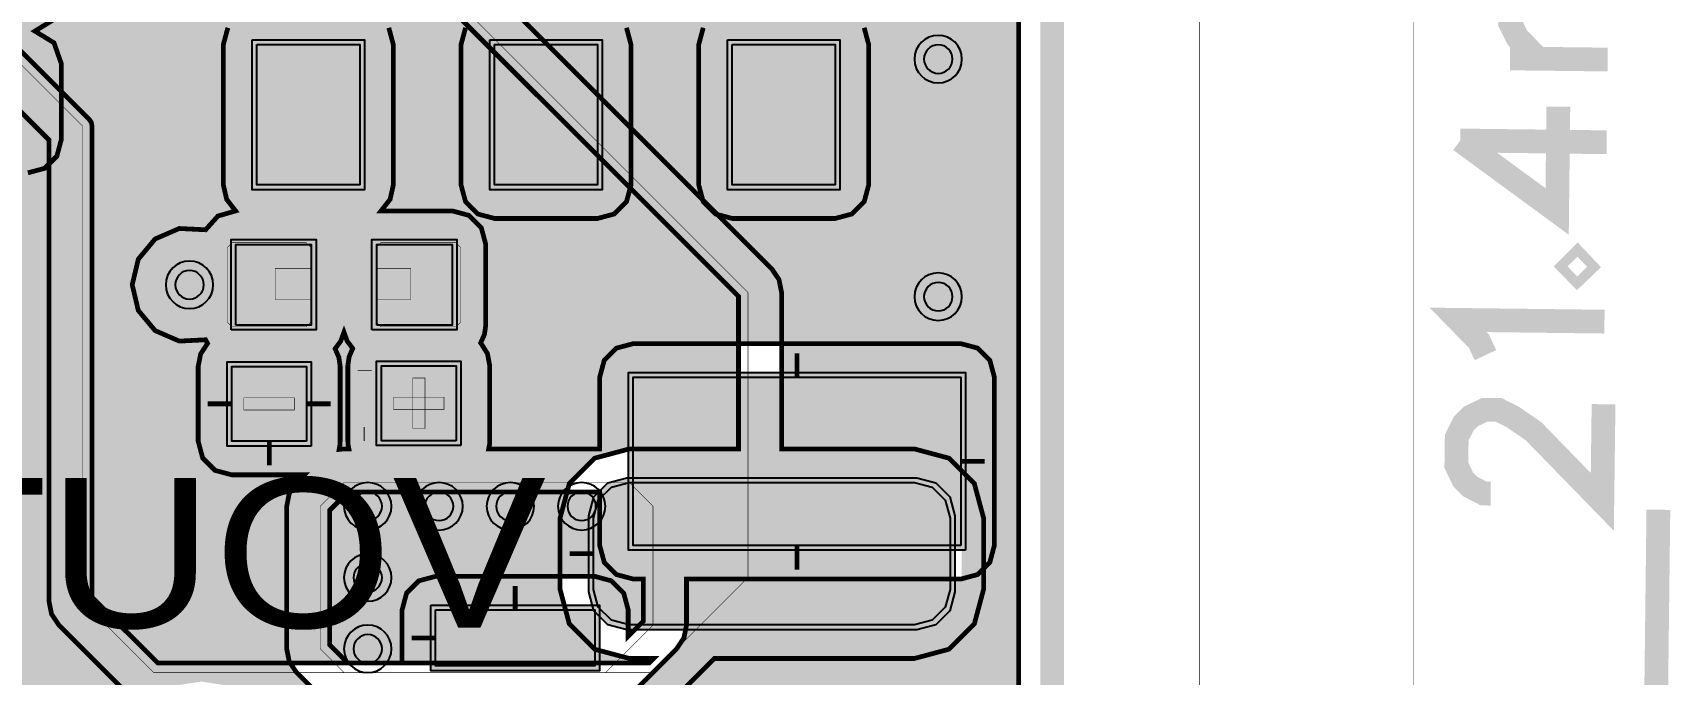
# Model space of a CAD drawing. Header units: millimetres. Extents: x -6.9 to 44.7, y -29.1 to 3.4.
# Drawn here: x 24.49 to 41.99, y -16.99 to -10.13 of the extents above; entities that cross this region are included whole.
import ezdxf
from ezdxf.enums import TextEntityAlignment as Align

# ---------------------------------------------------------------- set-up
doc = ezdxf.new("R2010")
doc.units = ezdxf.units.MM
doc.header["$MEASUREMENT"] = 0
for name, color, linetype, true_color in [('Board-Outline-Layer', 7, 'Continuous', 0xff00ff), ('Bottom-Layer', 7, 'Continuous', 0x0000ff), ('Bottom-Paste-Mask-Layer', 7, 'Continuous', 0x800000), ('Bottom-Silkscreen-Layer', 7, 'Continuous', 0x66cc33), ('Bottom-Solder-Mask-Layer', 7, 'Continuous', 0xaa00ff), ('Document-Layer', 7, 'Continuous', 0xffffff), ('Hole-Layer', 7, 'Continuous', 0x222222), ('Multi-Layer', 7, 'Continuous', 0xc0c0c0), ('Top-Layer', 7, 'Continuous', 0xff0000), ('Top-Paste-Mask-Layer', 7, 'Continuous', 0x808080), ('Top-Silkscreen-Layer', 7, 'Continuous', 0xffcc00), ('Top-Solder-Mask-Layer', 7, 'Continuous', 0x800080)]:
    doc.layers.add(name, color=color, linetype=linetype, true_color=true_color)
doc.styles.get("Standard").update_dxf_attribs({"font": 'arial.ttf'})

msp = doc.modelspace()

# ---------------------------------------------------------------- hatches: boundary and pattern name
at = {"layer": 'Bottom-Layer'}
for points in [[(33.857, -21.105), (27.142, -21.105), (27.638, -20.797), (28.03, -20.366), (28.289, -19.843), (28.395, -19.269), (28.34, -18.689), (28.127, -18.145), (27.774, -17.681), (27.307, -17.331), (30.523, -17.331), (30.31, -17.495), (30.171, -17.724), (30.122, -17.988), (30.122, -18.75), (30.221, -19.12), (30.491, -19.39), (30.861, -19.489), (33.909, -19.489), (34.279, -19.39), (34.549, -19.12), (34.648, -18.75), (34.648, -17.988), (34.549, -17.619), (34.279, -17.348), (33.909, -17.249), (31.343, -17.249), (31.356, -17.238), (31.368, -17.226), (31.772, -16.822), (33.909, -16.822), (34.279, -16.723), (34.549, -16.453), (34.648, -16.083), (34.648, -15.321), (34.549, -14.952), (34.279, -14.681), (33.909, -14.582), (32.489, -14.582), (32.489, -12.909), (32.462, -12.772), (32.384, -12.656), (28.011, -8.282), (28.011, -7.289), (28.284, -7.251), (28.513, -7.099), (28.477, -7.407), (28.597, -7.693), (28.842, -7.884), (29.149, -7.93), (29.439, -7.819), (29.638, -7.58), (29.693, -7.274), (29.592, -6.981), (29.568, -6.913), (29.568, -5.697), (29.592, -5.629), (29.694, -5.329), (29.632, -5.019), (29.424, -4.781), (29.124, -4.678), (28.814, -4.739), (28.575, -4.947), (28.33, -4.736), (28.011, -4.679), (28.011, -3.453), (27.984, -3.316), (27.906, -3.199), (25.933, -1.226), (25.816, -1.148), (25.679, -1.121), (8.255, -1.121), (8.076, -1.169), (7.945, -1.3), (7.897, -1.479), (7.897, -3.257), (7.924, -3.394), (8.002, -3.51), (8.34, -3.849), (7.305, -3.849), (6.825, -3.925), (6.391, -4.146), (6.048, -4.49), (5.827, -4.923), (5.751, -5.403), (5.751, -6.08), (5.746, -6.33), (5.721, -6.474), (5.713, -6.487), (5.704, -6.488), (5.013, -6.488), (4.576, -6.588), (4.225, -6.867), (4.03, -7.272), (4.03, -7.72), (4.225, -8.125), (4.576, -8.404), (5.013, -8.504), (7.713, -8.504), (8.15, -8.404), (8.501, -8.125), (8.696, -7.72), (8.696, -7.272), (8.501, -6.867), (8.15, -6.588), (7.713, -6.488), (7.022, -6.488), (7.013, -6.487), (7.005, -6.474), (6.98, -6.33), (6.975, -6.08), (6.975, -5.403), (7.072, -5.17), (7.305, -5.073), (9.563, -5.073), (9.78, -5.29), (9.702, -5.406), (9.675, -5.543), (9.675, -7.575), (9.702, -7.712), (9.78, -7.828), (10.183, -8.231), (10.183, -8.41), (10.162, -8.527), (10.155, -8.646), (10.155, -11.346), (10.162, -11.465), (10.183, -11.582), (10.183, -14.179), (10.21, -14.316), (10.288, -14.432), (12.066, -16.21), (12.182, -16.288), (12.319, -16.315), (22.225, -16.315), (22.362, -16.288), (22.478, -16.21), (23.181, -15.507), (23.527, -15.417), (23.816, -15.205), (24.007, -14.903), (24.074, -14.551), (24.074, -13.751), (24.002, -13.386), (23.795, -13.076), (23.795, -11.942), (23.768, -11.805), (23.69, -11.689), (23.133, -11.132), (23.017, -11.054), (22.88, -11.027), (20.964, -11.027), (20.827, -11.054), (20.711, -11.132), (20.377, -11.465), (20.141, -11.315), (19.862, -11.286), (19.599, -11.384), (19.531, -11.408), (17.807, -11.408), (17.739, -11.384), (17.496, -11.289), (17.235, -11.303), (17.004, -11.426), (15.217, -9.639), (15.217, -8.909), (15.306, -8.591), (15.217, -8.273), (15.217, -6.79), (18.923, -6.79), (19.323, -6.731), (19.689, -6.557), (19.988, -6.285), (20.195, -5.937), (20.243, -5.859), (21.613, -7.229), (21.613, -8.083), (21.64, -8.22), (21.718, -8.336), (24.661, -11.279), (24.661, -16.211), (24.688, -16.348), (24.766, -16.464), (25.517, -17.215), (24.982, -17.523), (24.559, -17.972), (24.284, -18.525), (24.181, -19.133), (24.259, -19.745), (24.51, -20.309), (24.914, -20.775), (25.436, -21.105), (1.905, -21.105), (1.459, -21.016), (1.081, -20.763), (0.828, -20.385), (0.739, -19.939), (0.739, -1.733), (0.828, -1.287), (1.081, -0.909), (1.459, -0.656), (1.905, -0.567), (33.857, -0.567), (34.303, -0.656), (34.681, -0.909), (34.934, -1.287), (35.023, -1.733), (35.023, -19.939), (34.934, -20.385), (34.681, -20.763), (34.303, -21.016)], [(9.059, -2.988), (8.884, -2.774), (8.633, -2.658), (8.357, -2.664), (8.357, -1.581), (15.377, -1.581), (15.595, -1.769), (15.875, -1.837), (18.088, -1.837), (18.236, -1.986), (18.543, -2.152), (18.89, -2.123), (19.166, -1.91), (19.281, -1.581), (25.637, -1.581), (27.551, -3.495), (27.551, -4.959), (27.455, -5.289), (27.551, -5.619), (27.551, -6.349), (27.455, -6.679), (27.551, -7.009), (27.551, -8.431), (27.559, -8.47), (27.581, -8.503), (32.029, -12.951), (32.029, -14.582), (30.861, -14.582), (30.491, -14.681), (30.221, -14.952), (30.122, -15.321), (30.122, -16.083), (30.221, -16.453), (30.491, -16.723), (30.861, -16.822), (31.122, -16.822), (31.073, -16.871), (25.823, -16.871), (25.121, -16.169), (25.121, -11.131), (25.113, -11.092), (25.091, -11.059), (22.073, -8.041), (22.073, -7.081), (22.065, -7.042), (22.043, -7.009), (20.424, -5.39), (20.35, -5.125), (20.169, -4.919), (19.915, -4.813), (19.641, -4.828), (19.401, -4.962), (19.244, -5.187), (19.237, -5.187), (19.084, -4.966), (18.85, -4.831), (18.581, -4.81), (18.329, -4.907), (18.261, -4.931), (15.007, -4.931), (14.834, -4.758), (14.718, -4.68), (14.581, -4.653), (13.154, -4.653), (13.178, -4.367), (13.069, -4.102), (12.852, -3.916), (12.573, -3.849), (8.991, -3.849), (8.883, -3.741), (9.058, -3.527), (9.121, -3.258)], [(30.48, -16.083), (30.48, -15.321), (30.531, -15.131), (30.671, -14.991), (30.861, -14.94), (33.909, -14.94), (34.1, -14.991), (34.239, -15.131), (34.29, -15.321), (34.29, -16.083), (34.239, -16.274), (34.1, -16.413), (33.909, -16.464), (30.861, -16.464), (30.671, -16.413), (30.531, -16.274)]]:
    msp.add_hatch(color=256, dxfattribs=at).paths.add_polyline_path(points)
at = {"layer": 'Bottom-Paste-Mask-Layer'}
msp.add_hatch(color=256, dxfattribs=at).paths.add_polyline_path([(30.48, -16.083), (30.48, -15.321), (30.531, -15.131), (30.671, -14.991), (30.861, -14.94), (33.909, -14.94), (34.1, -14.991), (34.239, -15.131), (34.29, -15.321), (34.29, -16.083), (34.239, -16.274), (34.1, -16.413), (33.909, -16.464), (30.861, -16.464), (30.671, -16.413), (30.531, -16.274)])
at = {"layer": 'Bottom-Silkscreen-Layer'}
for points in [[(34.915, -1.609), (34.917, -6.883), (34.914, -12.147), (23.49, -12.147), (12.065, -12.147), (12.065, -6.875), (12.065, -1.603), (23.488, -1.6)], [(21.94, -9.528), (21.937, -10.323), (24.033, -10.32), (26.128, -10.318), (26.131, -9.523), (26.133, -8.729), (24.038, -8.731), (21.942, -8.733)], [(26.265, -9.526), (26.265, -10.323), (28.36, -10.32), (30.456, -10.318), (30.458, -9.523), (30.46, -8.729), (28.363, -8.729), (26.265, -8.729)], [(30.594, -9.523), (30.597, -10.318), (32.69, -10.318), (34.783, -10.318), (34.785, -9.534), (34.783, -8.739), (32.685, -8.729), (30.592, -8.729)], [(21.942, -11.237), (21.942, -12.03), (24.038, -12.032), (26.133, -12.034), (26.133, -11.242), (26.127, -10.446), (24.031, -10.442), (21.942, -10.444)], [(26.269, -11.237), (26.269, -12.03), (28.363, -12.03), (30.456, -12.03), (30.458, -11.245), (30.456, -10.45), (28.36, -10.442), (26.269, -10.444)], [(30.594, -11.235), (30.597, -12.03), (32.692, -12.032), (34.787, -12.034), (34.787, -11.242), (34.781, -10.446), (32.683, -10.44), (30.592, -10.44)], [(28.384, -10.926), (28.496, -10.964), (28.499, -11.027), (28.434, -11.352), (28.517, -11.732), (28.58, -11.769), (28.127, -11.77), (28.182, -11.732), (28.251, -11.709), (28.278, -11.687), (28.278, -11.3), (28.289, -10.903)], [(32.713, -10.927), (32.804, -10.96), (32.906, -10.989), (32.824, -11.027), (32.761, -11.321), (32.845, -11.732), (32.902, -11.77), (32.675, -11.782), (32.455, -11.77), (32.513, -11.732), (32.582, -11.709), (32.604, -11.686), (32.605, -11.299), (32.616, -10.903)]]:
    msp.add_hatch(color=256, dxfattribs=at).paths.add_polyline_path(points)
at = {"layer": 'Bottom-Solder-Mask-Layer'}
msp.add_hatch(color=256, dxfattribs=at).paths.add_polyline_path([(30.429, -16.109), (30.429, -15.296), (30.484, -15.093), (30.632, -14.944), (30.836, -14.89), (33.934, -14.89), (34.138, -14.944), (34.286, -15.093), (34.341, -15.296), (34.341, -16.109), (34.286, -16.312), (34.138, -16.461), (33.934, -16.515), (30.836, -16.515), (30.632, -16.461), (30.484, -16.312)])
at = {"layer": 'Document-Layer'}
for points in [[(28.548, -14.364), (28.548, -13.824), (28.678, -13.824), (28.678, -14.364)], [(28.548, -14.364), (28.548, -13.824), (28.678, -13.824), (28.678, -14.364)], [(26.743, -14.036), (27.283, -14.036), (27.283, -14.166), (26.743, -14.166)], [(26.743, -14.036), (27.283, -14.036), (27.283, -14.166), (26.743, -14.166)], [(28.342, -14.029), (28.882, -14.029), (28.882, -14.159), (28.342, -14.159)], [(28.342, -14.029), (28.882, -14.029), (28.882, -14.159), (28.342, -14.159)]]:
    msp.add_hatch(color=256, dxfattribs=at).paths.add_polyline_path(points)
at = {"layer": 'Top-Layer'}
for points in [[(1.905, -0.567), (6.374, -0.567), (6.224, -0.718), (6.146, -0.834), (6.119, -0.971), (6.119, -2.424), (6.046, -2.399), (5.969, -2.391), (4.953, -2.391), (4.816, -2.418), (4.7, -2.496), (4.473, -2.722), (4.473, -2.354), (4.425, -2.175), (4.294, -2.044), (4.115, -1.996), (3.251, -1.996), (3.072, -2.044), (2.941, -2.175), (2.893, -2.354), (2.893, -3.154), (2.771, -3.186), (2.668, -3.258), (2.16, -3.766), (2.082, -3.882), (2.055, -4.019), (2.055, -8.337), (2.082, -8.474), (2.16, -8.59), (3.176, -9.606), (3.292, -9.684), (3.429, -9.711), (7.747, -9.711), (7.884, -9.684), (8, -9.606), (8.381, -9.225), (8.459, -9.109), (8.486, -8.972), (8.486, -8.143), (8.658, -7.847), (8.721, -7.51), (8.667, -7.171), (12.794, -7.171), (12.793, -7.175), (12.793, -7.179), (12.793, -7.985), (12.841, -8.164), (12.973, -8.295), (13.152, -8.343), (13.976, -8.343), (13.907, -8.398), (13.842, -8.459), (13.701, -8.6), (13.157, -8.6), (12.978, -8.648), (12.847, -8.779), (12.799, -8.958), (12.799, -9.765), (12.878, -9.99), (13.082, -10.115), (12.878, -10.24), (12.799, -10.465), (12.799, -11.272), (12.847, -11.451), (12.978, -11.582), (13.157, -11.63), (14.021, -11.63), (14.063, -11.627), (14.104, -11.62), (14.045, -11.937), (14.146, -12.243), (14.382, -12.463), (14.694, -12.543), (15.113, -12.543), (14.985, -12.674), (14.938, -12.851), (14.938, -12.912), (14.56, -12.797), (14.169, -12.844), (13.829, -13.045), (13.599, -13.365), (13.518, -13.751), (13.518, -14.551), (13.607, -14.954), (13.856, -15.282), (14.22, -15.475), (14.632, -15.497), (15.015, -15.344), (15.298, -15.044), (15.55, -15.293), (15.891, -15.389), (16.236, -15.308), (16.498, -15.07), (16.522, -15.093), (16.578, -15.171), (16.634, -15.278), (16.711, -15.373), (16.712, -15.374), (16.713, -15.375), (16.924, -15.512), (17.171, -15.553), (17.414, -15.491), (17.612, -15.336), (17.732, -15.116), (17.752, -14.865), (17.993, -15.037), (18.282, -15.097), (18.789, -15.097), (19.114, -15.022), (19.374, -14.812), (19.515, -14.509), (19.696, -14.509), (19.747, -14.506), (19.796, -14.495), (19.845, -14.506), (19.896, -14.509), (20.013, -14.509), (19.855, -14.784), (19.856, -15.1), (20.014, -15.374), (20.288, -15.532), (20.605, -15.533), (20.879, -15.375), (20.88, -15.374), (20.881, -15.373), (20.958, -15.278), (21.015, -15.171), (21.07, -15.093), (21.094, -15.07), (21.356, -15.308), (21.701, -15.389), (22.042, -15.293), (22.294, -15.044), (22.577, -15.344), (22.96, -15.497), (23.372, -15.475), (23.736, -15.282), (23.986, -14.954), (24.074, -14.551), (24.074, -13.751), (23.993, -13.365), (23.763, -13.045), (23.423, -12.844), (23.032, -12.797), (22.654, -12.912), (22.654, -12.851), (22.607, -12.674), (22.479, -12.543), (22.978, -12.543), (23.227, -12.494), (23.438, -12.353), (24.161, -11.63), (24.435, -11.63), (24.614, -11.582), (24.745, -11.451), (24.793, -11.272), (24.793, -10.465), (24.714, -10.24), (24.51, -10.115), (24.714, -9.99), (24.793, -9.765), (24.793, -8.958), (24.745, -8.779), (24.614, -8.648), (24.435, -8.6), (23.928, -8.6), (23.866, -8.538), (23.739, -8.425), (23.6, -8.328), (24.435, -8.328), (24.657, -8.25), (24.784, -8.052), (26.534, -8.052), (26.741, -8.107), (26.892, -8.258), (26.947, -8.464), (26.947, -9.878), (26.946, -9.889), (26.945, -9.9), (26.882, -9.9), (26.703, -9.948), (26.572, -10.079), (26.524, -10.259), (26.524, -11.76), (26.559, -11.913), (26.655, -12.037), (26.466, -12.092), (26.334, -12.239), (26.053, -12.225), (25.795, -12.337), (25.615, -12.553), (25.55, -12.827), (25.615, -13.101), (25.795, -13.317), (26.053, -13.429), (26.334, -13.415), (26.344, -13.434), (26.355, -13.453), (26.281, -13.567), (26.255, -13.7), (26.255, -14.5), (26.303, -14.679), (26.435, -14.811), (26.614, -14.859), (27.389, -14.859), (27.306, -14.942), (27.228, -15.058), (27.201, -15.195), (27.201, -16.719), (27.228, -16.856), (27.306, -16.972), (27.56, -17.226), (27.676, -17.304), (27.813, -17.331), (28.51, -17.331), (28.454, -17.435), (28.434, -17.552), (28.434, -18.152), (28.482, -18.331), (28.613, -18.462), (28.792, -18.51), (30.492, -18.51), (30.671, -18.462), (30.802, -18.331), (30.85, -18.152), (30.85, -17.552), (30.824, -17.417), (30.749, -17.302), (30.808, -17.269), (30.86, -17.226), (31.368, -16.718), (31.446, -16.602), (31.473, -16.465), (31.473, -15.973), (34.405, -15.973), (34.584, -15.925), (34.715, -15.794), (34.763, -15.614), (34.763, -13.814), (34.715, -13.635), (34.584, -13.504), (34.405, -13.456), (30.905, -13.456), (30.725, -13.504), (30.594, -13.635), (30.546, -13.814), (30.546, -14.583), (29.359, -14.583), (29.368, -14.539), (29.371, -14.494), (29.371, -13.694), (29.346, -13.562), (29.274, -13.448), (29.314, -13.358), (29.328, -13.259), (29.328, -12.395), (29.28, -12.216), (29.149, -12.085), (28.97, -12.037), (28.209, -12.037), (28.306, -11.913), (28.34, -11.76), (28.34, -10.259), (28.292, -10.079), (28.161, -9.948), (27.982, -9.9), (27.919, -9.9), (27.918, -9.889), (27.917, -9.878), (27.917, -8.464), (27.85, -8.037), (27.653, -7.651), (27.347, -7.345), (26.962, -7.149), (26.534, -7.081), (24.784, -7.081), (24.686, -6.908), (24.51, -6.813), (24.689, -6.715), (24.786, -6.536), (27.472, -6.536), (27.463, -6.779), (27.549, -7.006), (27.717, -7.181), (27.94, -7.278), (28.183, -7.28), (28.407, -7.188), (28.475, -7.164), (28.491, -7.164), (28.477, -7.409), (28.56, -7.639), (28.727, -7.819), (28.951, -7.919), (29.196, -7.923), (29.423, -7.83), (29.487, -7.808), (29.487, -9.878), (29.486, -9.889), (29.485, -9.9), (29.422, -9.9), (29.243, -9.948), (29.112, -10.079), (29.064, -10.259), (29.064, -11.76), (29.112, -11.939), (29.243, -12.07), (29.422, -12.118), (30.522, -12.118), (30.701, -12.07), (30.832, -11.939), (30.88, -11.76), (30.88, -10.259), (30.832, -10.079), (30.701, -9.948), (30.522, -9.9), (30.459, -9.9), (30.458, -9.889), (30.457, -9.878), (30.457, -7.79), (30.397, -7.456), (30.223, -7.164), (31.489, -7.164), (31.758, -7.236), (31.955, -7.433), (32.027, -7.702), (32.027, -9.878), (32.026, -9.889), (32.025, -9.9), (31.962, -9.9), (31.783, -9.948), (31.652, -10.079), (31.604, -10.259), (31.604, -11.76), (31.652, -11.939), (31.783, -12.07), (31.962, -12.118), (33.062, -12.118), (33.241, -12.07), (33.372, -11.939), (33.42, -11.76), (33.42, -10.259), (33.372, -10.079), (33.241, -9.948), (33.062, -9.9), (32.999, -9.9), (32.998, -9.889), (32.997, -9.878), (32.997, -7.702), (32.926, -7.245), (32.721, -6.831), (32.399, -6.499), (32.775, -6.299), (33.033, -5.959), (33.124, -5.543), (33.124, -3.24), (33.125, -3.226), (33.128, -3.212), (33.338, -3.088), (33.42, -2.859), (33.42, -1.358), (33.372, -1.179), (33.241, -1.048), (33.062, -1), (31.962, -1), (31.783, -1.048), (31.652, -1.179), (31.604, -1.358), (31.604, -2.859), (31.652, -3.039), (31.783, -3.17), (31.962, -3.218), (32.152, -3.218), (32.153, -3.229), (32.154, -3.24), (32.154, -5.543), (32.131, -5.566), (30.552, -5.566), (30.481, -5.369), (30.457, -5.162), (30.457, -3.24), (30.458, -3.229), (30.459, -3.218), (30.522, -3.218), (30.701, -3.17), (30.832, -3.039), (30.88, -2.859), (30.88, -1.358), (30.832, -1.179), (30.701, -1.048), (30.522, -1), (29.841, -1), (29.751, -0.987), (29.668, -0.95), (29.371, -0.722), (29.03, -0.567), (33.857, -0.567), (34.303, -0.656), (34.681, -0.909), (34.934, -1.287), (35.023, -1.733), (35.023, -19.939), (34.956, -20.329), (34.763, -20.673), (34.763, -18.902), (34.715, -18.723), (34.584, -18.592), (34.405, -18.544), (30.905, -18.544), (30.725, -18.592), (30.594, -18.723), (30.546, -18.902), (30.546, -20.702), (30.594, -20.881), (30.725, -21.012), (30.905, -21.06), (34.177, -21.06), (34.018, -21.094), (33.857, -21.105), (27.142, -21.105), (27.678, -20.763), (28.088, -20.277), (28.334, -19.69), (28.394, -19.057), (28.262, -18.435), (27.951, -17.88), (27.489, -17.444), (26.918, -17.165), (26.289, -17.069), (25.66, -17.165), (25.089, -17.444), (24.627, -17.88), (24.316, -18.435), (24.184, -19.057), (24.244, -19.69), (24.49, -20.277), (24.9, -20.763), (25.436, -21.105), (1.905, -21.105), (1.459, -21.016), (1.081, -20.763), (0.828, -20.385), (0.739, -19.939), (0.739, -1.733), (0.828, -1.287), (1.081, -0.909), (1.459, -0.656)], [(26.882, -10.259), (27.982, -10.259), (27.982, -11.76), (26.882, -11.76)], [(29.422, -10.259), (30.522, -10.259), (30.522, -11.76), (29.422, -11.76)], [(31.962, -10.259), (33.062, -10.259), (33.062, -11.76), (31.962, -11.76)], [(26.656, -13.259), (26.656, -12.395), (27.463, -12.395), (27.463, -13.259)], [(28.163, -13.259), (28.163, -12.395), (28.97, -12.395), (28.97, -13.259)], [(27.813, -13.334), (27.847, -13.428), (27.906, -13.508), (27.868, -13.597), (27.854, -13.694), (27.854, -14.494), (27.857, -14.539), (27.866, -14.583), (27.813, -14.583), (27.787, -14.584), (27.761, -14.587), (27.769, -14.544), (27.772, -14.5), (27.772, -13.7), (27.758, -13.602), (27.718, -13.511), (27.778, -13.429)], [(27.414, -14.5), (26.614, -14.5), (26.614, -13.7), (27.414, -13.7)], [(29.013, -14.494), (28.213, -14.494), (28.213, -13.694), (29.013, -13.694)], [(34.405, -15.614), (30.905, -15.614), (30.905, -13.814), (34.405, -13.814)], [(28.434, -16.302), (28.434, -16.871), (27.855, -16.871), (27.661, -16.677), (27.661, -15.237), (27.855, -15.043), (30.546, -15.043), (30.546, -15.614), (30.594, -15.794), (30.725, -15.925), (30.905, -15.973), (31.013, -15.973), (31.013, -16.423), (30.85, -16.586), (30.85, -16.302), (30.802, -16.123), (30.671, -15.992), (30.492, -15.944), (28.792, -15.944), (28.613, -15.992), (28.482, -16.123)], [(28.792, -16.302), (30.492, -16.302), (30.492, -16.902), (28.792, -16.902)]]:
    msp.add_hatch(color=256, dxfattribs=at).paths.add_polyline_path(points)
at = {"layer": 'Top-Paste-Mask-Layer'}
for points in [[(26.882, -10.259), (27.982, -10.259), (27.982, -11.76), (26.882, -11.76)], [(29.422, -10.259), (30.522, -10.259), (30.522, -11.76), (29.422, -11.76)], [(31.962, -10.259), (33.062, -10.259), (33.062, -11.76), (31.962, -11.76)], [(27.458, -12.427), (27.458, -12.655), (27.078, -12.655), (27.078, -12.985), (27.458, -12.985), (27.458, -13.227), (27.408, -13.277), (26.618, -13.277), (26.568, -13.227), (26.568, -12.427), (26.618, -12.377), (27.408, -12.377)], [(27.458, -12.427), (27.458, -12.655), (27.078, -12.655), (27.078, -12.985), (27.458, -12.985), (27.458, -13.227), (27.408, -13.277), (26.618, -13.277), (26.568, -13.227), (26.568, -12.427), (26.618, -12.377), (27.408, -12.377)], [(29.008, -12.377), (28.208, -12.377), (28.158, -12.427), (28.158, -12.655), (28.528, -12.655), (28.528, -12.985), (28.158, -12.985), (28.158, -13.227), (28.208, -13.277), (29.008, -13.277), (29.058, -13.227), (29.058, -12.427)], [(29.008, -12.377), (28.208, -12.377), (28.158, -12.427), (28.158, -12.655), (28.528, -12.655), (28.528, -12.985), (28.158, -12.985), (28.158, -13.227), (28.208, -13.277), (29.008, -13.277), (29.058, -13.227), (29.058, -12.427)], [(27.414, -14.5), (26.614, -14.5), (26.614, -13.7), (27.414, -13.7)], [(29.013, -14.494), (28.213, -14.494), (28.213, -13.694), (29.013, -13.694)], [(34.405, -15.614), (30.905, -15.614), (30.905, -13.814), (34.405, -13.814)], [(28.792, -16.302), (30.492, -16.302), (30.492, -16.902), (28.792, -16.902)]]:
    msp.add_hatch(color=256, dxfattribs=at).paths.add_polyline_path(points)
at = {"layer": 'Top-Solder-Mask-Layer'}
for points in [[(26.831, -10.208), (28.033, -10.208), (28.033, -11.81), (26.831, -11.81)], [(29.371, -10.208), (30.573, -10.208), (30.573, -11.81), (29.371, -11.81)], [(31.911, -10.208), (33.113, -10.208), (33.113, -11.81), (31.911, -11.81)], [(26.606, -13.31), (26.606, -12.344), (27.514, -12.344), (27.514, -13.31)], [(28.112, -13.31), (28.112, -12.344), (29.02, -12.344), (29.02, -13.31)], [(29.063, -14.544), (28.162, -14.544), (28.162, -13.643), (29.063, -13.643)], [(27.464, -14.551), (26.563, -14.551), (26.563, -13.65), (27.464, -13.65)], [(34.455, -15.665), (30.854, -15.665), (30.854, -13.764), (34.455, -13.764)], [(28.741, -16.251), (30.543, -16.251), (30.543, -16.953), (28.741, -16.953)]]:
    msp.add_hatch(color=256, dxfattribs=at).paths.add_polyline_path(points)

# ---------------------------------------------------------------- linework, layer by layer
at = {"layer": 'Board-Outline-Layer', "const_width": 0.254}
msp.add_lwpolyline([(0.381, -19.939), (0.381, -1.733, -0.414), (1.905, -0.209), (33.857, -0.209, -0.414), (35.381, -1.733), (35.381, -19.939, -0.414), (33.857, -21.463), (1.905, -21.463, -0.414)], format="xyb", close=True, dxfattribs=at)
at = {"layer": 'Bottom-Layer', "const_width": 0.00508}
for points in [[(-6.858, -23.241), (-6.858, 3.429), (39.243, 3.429), (39.243, -23.241)], [(8.255, -1.479), (8.255, -3.257), (10.287, -5.289), (20.179, -5.289), (21.971, -7.081), (21.971, -8.083), (25.019, -11.131), (25.019, -16.211), (25.781, -16.973), (31.115, -16.973), (32.131, -15.957), (32.131, -12.909), (27.653, -8.431), (27.653, -3.453), (25.679, -1.479)]]:
    msp.add_lwpolyline(points, close=True, dxfattribs=at)
at = {"layer": 'Bottom-Layer', "const_width": 0.0508}
for points in [[(1.905, -0.567), (33.857, -0.567), (34.303, -0.656), (34.681, -0.909), (34.934, -1.287), (35.023, -1.733), (35.023, -19.939)], [(27.581, -8.503), (32.029, -12.951), (32.029, -14.582), (30.861, -14.582), (30.491, -14.681), (30.221, -14.952), (30.122, -15.321), (30.122, -16.083), (30.221, -16.453), (30.491, -16.723), (30.861, -16.822), (31.122, -16.822), (31.073, -16.871), (25.823, -16.871), (25.121, -16.169), (25.121, -11.131), (25.113, -11.092), (25.091, -11.059), (22.073, -8.041)], [(21.718, -8.336), (24.661, -11.279), (24.661, -16.211), (24.688, -16.348), (24.766, -16.464), (25.517, -17.215), (24.982, -17.523), (24.559, -17.972), (24.284, -18.525)], [(31.368, -17.226), (31.772, -16.822), (33.909, -16.822), (34.279, -16.723), (34.549, -16.453), (34.648, -16.083), (34.648, -15.321), (34.549, -14.952), (34.279, -14.681), (33.909, -14.582), (32.489, -14.582), (32.489, -12.909), (32.462, -12.772), (32.384, -12.656), (28.011, -8.282)], [(30.483, -15.702), (30.224, -15.702)]]:
    msp.add_lwpolyline(points, dxfattribs=at)
at = {"layer": 'Bottom-Layer'}
msp.add_lwpolyline([(30.48, -16.083), (30.48, -15.321), (30.531, -15.131), (30.671, -14.991), (30.861, -14.94), (33.909, -14.94), (34.1, -14.991), (34.239, -15.131), (34.29, -15.321), (34.29, -16.083), (34.239, -16.274), (34.1, -16.413), (33.909, -16.464), (30.861, -16.464), (30.671, -16.413), (30.531, -16.274)], close=True, dxfattribs=at)
at = {"layer": 'Bottom-Paste-Mask-Layer'}
msp.add_lwpolyline([(30.48, -16.083), (30.48, -15.321), (30.531, -15.131), (30.671, -14.991), (30.861, -14.94), (33.909, -14.94), (34.1, -14.991), (34.239, -15.131), (34.29, -15.321), (34.29, -16.083), (34.239, -16.274), (34.1, -16.413), (33.909, -16.464), (30.861, -16.464), (30.671, -16.413), (30.531, -16.274)], close=True, dxfattribs=at)
at = {"layer": 'Bottom-Silkscreen-Layer', "const_width": 0.254}
for points in [[(34.915, -1.609), (34.917, -6.883), (34.914, -12.147), (23.49, -12.147), (12.065, -12.147), (12.065, -6.875), (12.065, -1.603), (23.488, -1.6)], [(21.94, -9.528), (21.937, -10.323), (24.033, -10.32), (26.128, -10.318), (26.131, -9.523), (26.133, -8.729), (24.038, -8.731), (21.942, -8.733)], [(26.265, -9.526), (26.265, -10.323), (28.36, -10.32), (30.456, -10.318), (30.458, -9.523), (30.46, -8.729), (28.363, -8.729), (26.265, -8.729)], [(30.594, -9.523), (30.597, -10.318), (32.69, -10.318), (34.783, -10.318), (34.785, -9.534), (34.783, -8.739), (32.685, -8.729), (30.592, -8.729)], [(24.005, -9.234), (24.17, -9.29), (24.132, -9.352), (24.07, -9.688), (24.153, -10.054), (24.21, -10.092), (23.983, -10.104), (23.763, -10.092), (23.821, -10.054), (23.89, -10.031), (23.912, -10.008), (23.913, -9.622), (23.924, -9.225)], [(28.369, -9.234), (28.5, -9.286), (28.504, -9.349), (28.436, -9.686), (28.518, -10.054), (28.58, -10.091), (28.127, -10.092), (28.185, -10.054), (28.254, -10.031), (28.277, -10.008), (28.278, -9.622), (28.289, -9.225)], [(32.695, -9.234), (32.735, -9.268), (32.812, -9.282), (32.835, -9.346), (32.762, -9.704), (32.845, -10.054), (32.902, -10.092), (32.675, -10.104), (32.455, -10.092), (32.513, -10.054), (32.582, -10.031), (32.604, -10.008), (32.605, -9.622), (32.616, -9.225)], [(21.942, -11.237), (21.942, -12.03), (24.038, -12.032), (26.133, -12.034), (26.133, -11.242), (26.127, -10.446), (24.031, -10.442), (21.942, -10.444)], [(26.269, -11.237), (26.269, -12.03), (28.363, -12.03), (30.456, -12.03), (30.458, -11.245), (30.456, -10.45), (28.36, -10.442), (26.269, -10.444)], [(30.594, -11.235), (30.597, -12.03), (32.692, -12.032), (34.787, -12.034), (34.787, -11.242), (34.781, -10.446), (32.683, -10.44), (30.592, -10.44)], [(28.384, -10.926), (28.496, -10.964), (28.499, -11.027), (28.434, -11.352), (28.517, -11.732), (28.58, -11.769), (28.127, -11.77), (28.182, -11.732), (28.251, -11.709), (28.278, -11.687), (28.278, -11.3), (28.289, -10.903)], [(32.713, -10.927), (32.804, -10.96), (32.906, -10.989), (32.824, -11.027), (32.761, -11.321), (32.845, -11.732), (32.902, -11.77), (32.675, -11.782), (32.455, -11.77), (32.513, -11.732), (32.582, -11.709), (32.604, -11.686), (32.605, -11.299), (32.616, -10.903)]]:
    msp.add_lwpolyline(points, close=True, dxfattribs=at)
at = {"layer": 'Bottom-Solder-Mask-Layer'}
msp.add_lwpolyline([(30.429, -16.109), (30.429, -15.296), (30.484, -15.093), (30.632, -14.944), (30.836, -14.89), (33.934, -14.89), (34.138, -14.944), (34.286, -15.093), (34.341, -15.296), (34.341, -16.109), (34.286, -16.312), (34.138, -16.461), (33.934, -16.515), (30.836, -16.515), (30.632, -16.461), (30.484, -16.312)], close=True, dxfattribs=at)
at = {"layer": 'Document-Layer', "const_width": 0.00508}
for points in [[(28.548, -14.364), (28.548, -13.824), (28.678, -13.824), (28.678, -14.364)], [(28.548, -14.364), (28.548, -13.824), (28.678, -13.824), (28.678, -14.364)], [(26.743, -14.036), (27.283, -14.036), (27.283, -14.166), (26.743, -14.166)], [(26.743, -14.036), (27.283, -14.036), (27.283, -14.166), (26.743, -14.166)], [(28.342, -14.029), (28.882, -14.029), (28.882, -14.159), (28.342, -14.159)], [(28.342, -14.029), (28.882, -14.029), (28.882, -14.159), (28.342, -14.159)]]:
    msp.add_lwpolyline(points, close=True, dxfattribs=at)
at = {"layer": 'Document-Layer', "const_width": 0.254}
msp.add_lwpolyline([(29.482, -16.122, 1), (29.855, -16.122, 1)], format="xyb", close=True, dxfattribs=at)
msp.add_lwpolyline([(29.482, -16.122, 1), (29.855, -16.122, 1)], format="xyb", close=True, dxfattribs=at)
at = {"layer": 'Hole-Layer'}
for points in [[(34.011, -10.414, 1), (34.316, -10.414), (34.316, -10.414, 1), (34.011, -10.414)], [(34.011, -12.954, 1), (34.316, -12.954), (34.316, -12.954, 1), (34.011, -12.954)]]:
    msp.add_lwpolyline(points, format="xyb", dxfattribs=at)
for points in [[(26.01, -12.827, 1), (26.315, -12.827, 1)], [(27.915, -15.195, 1), (28.22, -15.195, 1)], [(28.677, -15.195, 1), (28.982, -15.195, 1)], [(29.439, -15.195, 1), (29.744, -15.195, 1)], [(30.201, -15.195, 1), (30.506, -15.195, 1)], [(27.915, -15.957, 1), (28.22, -15.957, 1)], [(27.915, -16.719, 1), (28.22, -16.719, 1)]]:
    msp.add_lwpolyline(points, format="xyb", close=True, dxfattribs=at)
at = {"layer": 'Multi-Layer'}
for points in [[(33.909, -10.414, 1), (34.417, -10.414, 1)], [(25.908, -12.827, 1), (26.416, -12.827, 1)], [(33.909, -12.954, 1), (34.417, -12.954, 1)], [(27.813, -15.195, 1), (28.321, -15.195, 1)], [(28.575, -15.195, 1), (29.083, -15.195, 1)], [(29.337, -15.195, 1), (29.845, -15.195, 1)], [(30.099, -15.195, 1), (30.607, -15.195, 1)], [(27.813, -15.957, 1), (28.321, -15.957, 1)], [(27.813, -16.719, 1), (28.321, -16.719, 1)]]:
    msp.add_lwpolyline(points, format="xyb", close=True, dxfattribs=at)
at = {"layer": 'Top-Layer'}
for points, const_width in [([(-3.683, -22.098), (-3.683, 1.905), (36.957, 1.905), (36.957, -22.098)], 0.00508), ([(27.813, -13.334), (27.847, -13.428), (27.906, -13.508), (27.868, -13.597), (27.854, -13.694), (27.854, -14.494), (27.857, -14.539), (27.866, -14.583), (27.813, -14.583), (27.787, -14.584), (27.761, -14.587), (27.769, -14.544), (27.772, -14.5), (27.772, -13.7), (27.758, -13.602), (27.718, -13.511), (27.778, -13.429)], 0.0508), ([(30.607, -16.973), (31.115, -16.465), (31.115, -15.195), (30.861, -14.941), (27.813, -14.941), (27.559, -15.195), (27.559, -16.719), (27.813, -16.973)], 0.00508), ([(28.434, -16.302), (28.434, -16.871), (27.855, -16.871), (27.661, -16.677), (27.661, -15.237), (27.855, -15.043), (30.546, -15.043), (30.546, -15.614), (30.594, -15.794), (30.725, -15.925), (30.905, -15.973), (31.013, -15.973), (31.013, -16.423), (30.85, -16.586), (30.85, -16.302), (30.802, -16.123), (30.671, -15.992), (30.492, -15.944), (28.792, -15.944), (28.613, -15.992), (28.482, -16.123)], 0.0508)]:
    msp.add_lwpolyline(points, close=True, dxfattribs=dict(at, const_width=const_width))
for points, const_width in [([(35.023, -1.733), (35.023, -19.939)], 0.0508), ([(29.972, -7.79), (29.972, -11.009)], 0.254), ([(32.512, -7.702), (32.512, -11.009)], 0.254), ([(27.432, -8.464), (27.432, -11.009)], 0.254), ([(24.435, -11.63), (24.614, -11.582), (24.745, -11.451), (24.793, -11.272), (24.793, -10.465), (24.714, -10.24), (24.51, -10.115), (24.714, -9.99), (24.793, -9.765), (24.793, -8.958), (24.745, -8.779), (24.614, -8.648), (24.435, -8.6)], 0.0508), ([(26.572, -10.079), (26.524, -10.259), (26.524, -11.76), (26.559, -11.913), (26.655, -12.037), (26.466, -12.092), (26.334, -12.239), (26.053, -12.225), (25.795, -12.337), (25.615, -12.553), (25.55, -12.827), (25.615, -13.101), (25.795, -13.317), (26.053, -13.429), (26.334, -13.415), (26.344, -13.434), (26.355, -13.453), (26.281, -13.567), (26.255, -13.7), (26.255, -14.5), (26.303, -14.679), (26.435, -14.811), (26.614, -14.859), (27.389, -14.859), (27.306, -14.942), (27.228, -15.058), (27.201, -15.195), (27.201, -16.719), (27.228, -16.856), (27.306, -16.972), (27.56, -17.226)], 0.0508), ([(30.86, -17.226), (31.368, -16.718), (31.446, -16.602), (31.473, -16.465), (31.473, -15.973), (34.405, -15.973), (34.584, -15.925), (34.715, -15.794), (34.763, -15.614), (34.763, -13.814), (34.715, -13.635), (34.584, -13.504), (34.405, -13.456), (30.905, -13.456), (30.725, -13.504), (30.594, -13.635), (30.546, -13.814), (30.546, -14.583), (29.359, -14.583), (29.368, -14.539), (29.371, -14.494), (29.371, -13.694), (29.346, -13.562), (29.274, -13.448), (29.314, -13.358), (29.328, -13.259), (29.328, -12.395), (29.28, -12.216), (29.149, -12.085), (28.97, -12.037), (28.209, -12.037), (28.306, -11.913), (28.34, -11.76), (28.34, -10.259), (28.292, -10.079)], 0.0508), ([(29.112, -10.079), (29.064, -10.259), (29.064, -11.76), (29.112, -11.939), (29.243, -12.07), (29.422, -12.118), (30.522, -12.118), (30.701, -12.07), (30.832, -11.939), (30.88, -11.76), (30.88, -10.259), (30.832, -10.079)], 0.0508), ([(31.652, -10.079), (31.604, -10.259), (31.604, -11.76), (31.652, -11.939), (31.783, -12.07), (31.962, -12.118), (33.062, -12.118), (33.241, -12.07), (33.372, -11.939), (33.42, -11.76), (33.42, -10.259), (33.372, -10.079)], 0.0508), ([(27.06, -12.827), (26.162, -12.827)], 0.254), ([(28.613, -12.938), (28.613, -14.094)], 0.254), ([(32.655, -13.817), (32.655, -13.558)], 0.0508), ([(26.616, -14.1), (26.357, -14.1)], 0.0508), ([(27.411, -14.1), (27.67, -14.1)], 0.0508), ([(27.014, -14.498), (27.014, -14.757)], 0.0508), ([(34.402, -14.714), (34.661, -14.714)], 0.0508), ([(32.655, -15.612), (32.655, -15.871)], 0.0508), ([(29.642, -16.305), (29.642, -16.046)], 0.0508), ([(28.795, -16.602), (28.536, -16.602)], 0.0508)]:
    msp.add_lwpolyline(points, dxfattribs=dict(at, const_width=const_width))
for points in [[(26.882, -10.259), (27.982, -10.259), (27.982, -11.76), (26.882, -11.76)], [(29.422, -10.259), (30.522, -10.259), (30.522, -11.76), (29.422, -11.76)], [(31.962, -10.259), (33.062, -10.259), (33.062, -11.76), (31.962, -11.76)], [(26.656, -13.259), (26.656, -12.395), (27.463, -12.395), (27.463, -13.259)], [(28.163, -13.259), (28.163, -12.395), (28.97, -12.395), (28.97, -13.259)], [(27.414, -14.5), (26.614, -14.5), (26.614, -13.7), (27.414, -13.7)], [(29.013, -14.494), (28.213, -14.494), (28.213, -13.694), (29.013, -13.694)], [(34.405, -15.614), (30.905, -15.614), (30.905, -13.814), (34.405, -13.814)], [(28.792, -16.302), (30.492, -16.302), (30.492, -16.902), (28.792, -16.902)]]:
    msp.add_lwpolyline(points, close=True, dxfattribs=at)
at = {"layer": 'Top-Layer', "const_width": 0.254}
msp.add_lwpolyline([(28.613, -12.938, 0.199), (28.566, -12.827)], format="xyb", dxfattribs=at)
at = {"layer": 'Top-Paste-Mask-Layer'}
for points in [[(26.882, -10.259), (27.982, -10.259), (27.982, -11.76), (26.882, -11.76)], [(29.422, -10.259), (30.522, -10.259), (30.522, -11.76), (29.422, -11.76)], [(31.962, -10.259), (33.062, -10.259), (33.062, -11.76), (31.962, -11.76)], [(27.414, -14.5), (26.614, -14.5), (26.614, -13.7), (27.414, -13.7)], [(29.013, -14.494), (28.213, -14.494), (28.213, -13.694), (29.013, -13.694)], [(34.405, -15.614), (30.905, -15.614), (30.905, -13.814), (34.405, -13.814)], [(28.792, -16.302), (30.492, -16.302), (30.492, -16.902), (28.792, -16.902)]]:
    msp.add_lwpolyline(points, close=True, dxfattribs=at)
at = {"layer": 'Top-Paste-Mask-Layer', "const_width": 0.00508}
for points in [[(27.458, -12.427), (27.458, -12.655), (27.078, -12.655), (27.078, -12.985), (27.458, -12.985), (27.458, -13.227), (27.408, -13.277), (26.618, -13.277), (26.568, -13.227), (26.568, -12.427), (26.618, -12.377), (27.408, -12.377)], [(27.458, -12.427), (27.458, -12.655), (27.078, -12.655), (27.078, -12.985), (27.458, -12.985), (27.458, -13.227), (27.408, -13.277), (26.618, -13.277), (26.568, -13.227), (26.568, -12.427), (26.618, -12.377), (27.408, -12.377)], [(29.008, -12.377), (28.208, -12.377), (28.158, -12.427), (28.158, -12.655), (28.528, -12.655), (28.528, -12.985), (28.158, -12.985), (28.158, -13.227), (28.208, -13.277), (29.008, -13.277), (29.058, -13.227), (29.058, -12.427)], [(29.008, -12.377), (28.208, -12.377), (28.158, -12.427), (28.158, -12.655), (28.528, -12.655), (28.528, -12.985), (28.158, -12.985), (28.158, -13.227), (28.208, -13.277), (29.008, -13.277), (29.058, -13.227), (29.058, -12.427)]]:
    msp.add_lwpolyline(points, close=True, dxfattribs=at)
at = {"layer": 'Top-Silkscreen-Layer'}
for points, const_width in [([(40.572, -10.41), (40.352, -10.184), (40.277, -10.033), (40.28, -9.81), (40.358, -9.661), (40.582, -9.59), (41.326, -9.599)], 0.254), ([(40.273, -10.407), (41.317, -10.419)], 0.254), ([(39.742, -11.284), (40.777, -12.043), (40.79, -10.923)], 0.254), ([(39.742, -11.284), (41.306, -11.303)], 0.254), ([(26.428, -13.488), (26.428, -12.166)], 0.152), ([(26.428, -12.166), (27.387, -12.166)], 0.152), ([(26.428, -13.488), (26.428, -12.166)], 0.152), ([(26.428, -12.166), (27.387, -12.166)], 0.152), ([(29.198, -12.166), (28.239, -12.166)], 0.152), ([(29.198, -12.166), (28.239, -12.166)], 0.152), ([(29.198, -13.488), (29.198, -12.166)], 0.152), ([(29.198, -13.488), (29.198, -12.166)], 0.152), ([(40.011, -13.579), (39.94, -13.428), (39.719, -13.202), (41.283, -13.221)], 0.254), ([(27.387, -13.488), (26.428, -13.488)], 0.152), ([(27.387, -13.488), (26.428, -13.488)], 0.152), ([(28.239, -13.488), (29.198, -13.488)], 0.152), ([(28.239, -13.488), (29.198, -13.488)], 0.152), ([(28.033, -13.75), (27.693, -14.091)], 0.15), ([(28.033, -13.75), (27.693, -14.091)], 0.15), ([(28.033, -13.74), (28.033, -13.75)], 0.15), ([(28.033, -13.74), (28.033, -14.421)], 0.15), ([(28.033, -13.74), (28.033, -13.75)], 0.15), ([(28.033, -13.74), (28.033, -14.421)], 0.15), ([(40.067, -15.06), (39.994, -15.059), (39.845, -14.982), (39.772, -14.907), (39.7, -14.756), (39.704, -14.459), (39.779, -14.31), (39.854, -14.235), (40.004, -14.163), (40.154, -14.165), (40.303, -14.24), (40.525, -14.393), (41.26, -15.148), (41.273, -14.104)], 0.254), ([(28.024, -14.421), (27.693, -14.091)], 0.15), ([(28.033, -14.091), (27.693, -14.091)], 0.15), ([(28.024, -14.421), (27.693, -14.091)], 0.15), ([(28.033, -14.091), (27.693, -14.091)], 0.15), ([(28.033, -14.421), (28.024, -14.421)], 0.15), ([(28.033, -14.421), (28.024, -14.421)], 0.15), ([(29.642, -14.352), (31.111, -14.352)], 0.254), ([(29.642, -16.071), (29.642, -14.352)], 0.254), ([(29.642, -14.352), (31.111, -14.352)], 0.254), ([(29.642, -16.071), (29.642, -14.352)], 0.254), ([(34.542, -14.352), (34.542, -20.102)], 0.254), ([(34.542, -14.352), (34.542, -20.102)], 0.254), ([(41.859, -15.232), (41.783, -21.59)], 0.254)]:
    msp.add_lwpolyline(points, dxfattribs=dict(at, const_width=const_width))
at = {"layer": 'Top-Silkscreen-Layer', "const_width": 0.254}
msp.add_lwpolyline([(40.919, -12.632), (40.992, -12.706), (41.067, -12.634), (40.994, -12.557)], close=True, dxfattribs=at)
at = {"layer": 'Top-Solder-Mask-Layer'}
for points in [[(26.831, -10.208), (28.033, -10.208), (28.033, -11.81), (26.831, -11.81)], [(29.371, -10.208), (30.573, -10.208), (30.573, -11.81), (29.371, -11.81)], [(31.911, -10.208), (33.113, -10.208), (33.113, -11.81), (31.911, -11.81)], [(26.606, -13.31), (26.606, -12.344), (27.514, -12.344), (27.514, -13.31)], [(28.112, -13.31), (28.112, -12.344), (29.02, -12.344), (29.02, -13.31)], [(29.063, -14.544), (28.162, -14.544), (28.162, -13.643), (29.063, -13.643)], [(27.464, -14.551), (26.563, -14.551), (26.563, -13.65), (27.464, -13.65)], [(34.455, -15.665), (30.854, -15.665), (30.854, -13.764), (34.455, -13.764)], [(28.741, -16.251), (30.543, -16.251), (30.543, -16.953), (28.741, -16.953)]]:
    msp.add_lwpolyline(points, close=True, dxfattribs=at)

# ---------------------------------------------------------------- texts
at = {"layer": 'Bottom-Silkscreen-Layer', "text_generation_flag": 2, "width": 1.1}
msp.add_text('VOUT', height=1.6002, dxfattribs=at).set_placement((29.972, -16.973), align=Align.BOTTOM_LEFT)

doc.saveas('drawing.dxf')
